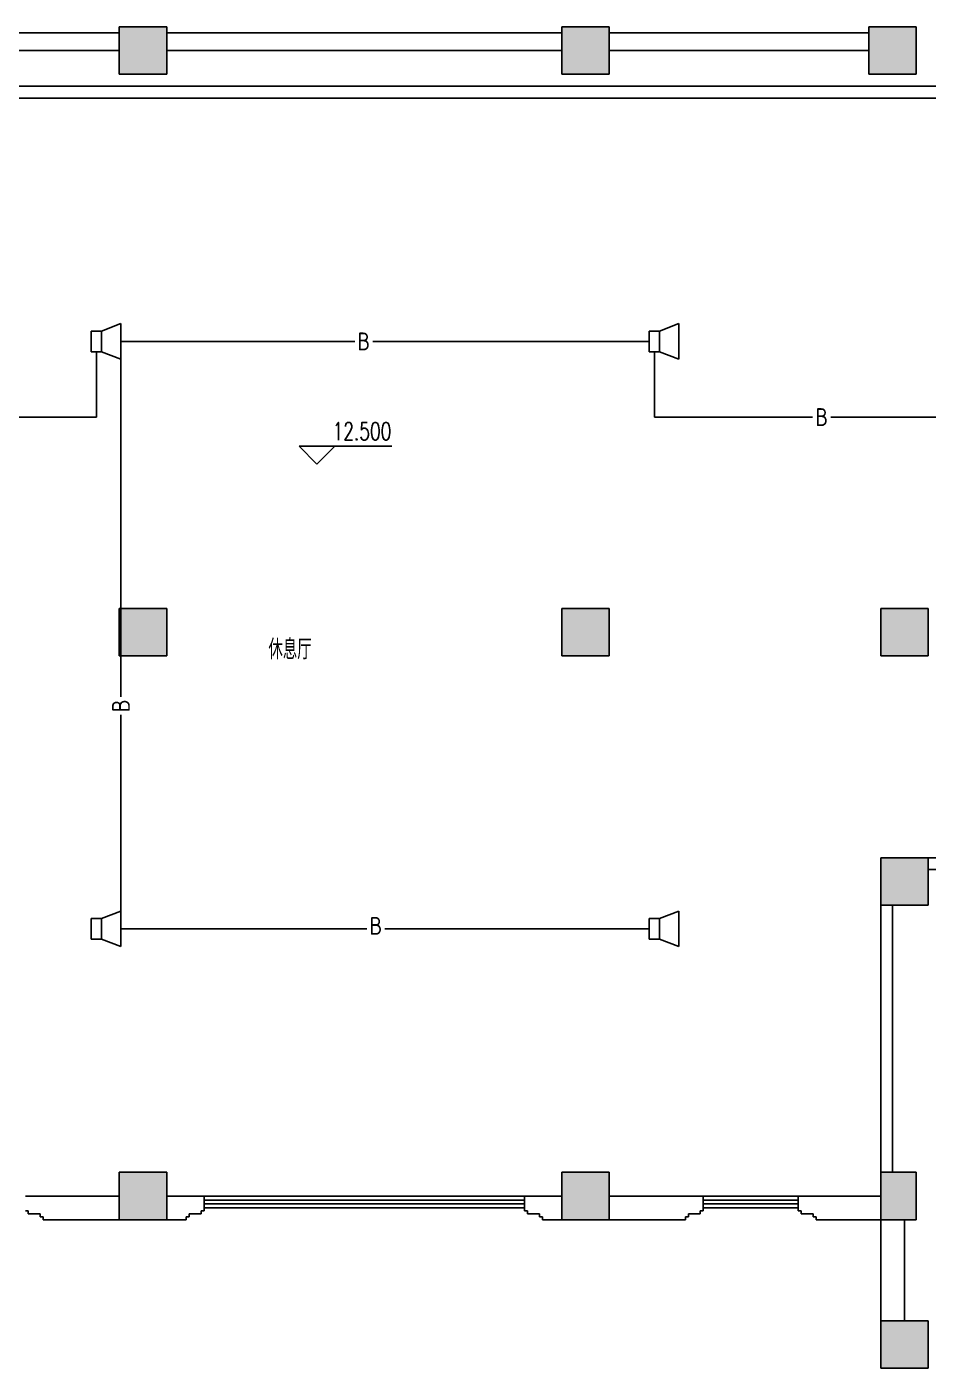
# Model space of a CAD drawing. Extents: x 190999 to 834799, y -200814 to 215286.
# Drawn here: x 787063 to 802249, y -55896 to -33296 of the extents above; entities that cross this region are included whole.
import ezdxf
from ezdxf.enums import TextEntityAlignment as Align

# ---------------------------------------------------------------- set-up
doc = ezdxf.new("R2010")
doc.units = 0
doc.header["$LTSCALE"] = 1000
doc.header["$MEASUREMENT"] = 0
for name, color, linetype in [('00-EQUIP', 3, 'Continuous'), ('00-SIG_TEXT', 7, 'Continuous'), ('00-WIRE-4', 6, 'Continuous'), ('A-墙线', 2, 'Continuous'), ('A-外窗', 145, 'Continuous'), ('COLUMN', 2, 'Continuous'), ('DIM_ELEV', 3, 'Continuous'), ('PUB_HATCH', 250, 'Continuous'), ('PUB_TEXT', 7, 'Continuous'), ('SIG_TEXT', 7, 'Continuous'), ('STAIR', 5, 'Continuous'), ('WIRE-4', 6, 'Continuous'), ('房间名称', 7, 'Continuous'), ('桥架', 1, 'Continuous')]:
    doc.layers.add(name, color=color, linetype=linetype)
doc.styles.add('-GBCBIGGBENOR', font='GBENOR.shx', dxfattribs={"bigfont": 'GBCBIG.shx'})
doc.styles.add('_TCH_DIM', font='SIMPLEX', dxfattribs={"bigfont": 'GBCBIG'})
doc.styles.get("Standard").update_dxf_attribs({"font": 'simhei.ttf'})

# ---------------------------------------------------------------- blocks, each defined once
blk = doc.blocks.new('_LINKPT1')
at = {"color": 0}
blk.add_line((0, 0), (0, 0), dxfattribs=at)
blk = doc.blocks.new('OS28WV87')
for p, q in [((0.35, 0.35), (1, 0.6)), ((1, 0.6), (1, -0.6)), ((0, 0.35), (0, -0.35)), ((0, 0.35), (0.35, 0.35)), ((0.35, 0.35), (0.35, -0.35)), ((0.35, -0.35), (0, -0.35)), ((1, -0.6), (0.35, -0.35))]:
    blk.add_line(p, q)
at = {"xscale": 0.002, "yscale": 0.002, "zscale": 0.002}
for p in [(0, 0), (0.175, 0.35), (1, 0), (0.175, -0.35)]:
    blk.add_blockref('_LINKPT1', p, dxfattribs=at)
at = {"flags": 9}
blk.add_attdef('A', (0, 0), '', height=0.00002, dxfattribs=at)

msp = doc.modelspace()

# ---------------------------------------------------------------- hatches: boundary and pattern name
at = {"layer": 'PUB_HATCH'}
for points in [[(788620.6, -33296.3), (788620.6, -34096.3), (789420.6, -34096.3), (789420.6, -33296.3)], [(796876.5, -33296.3), (796076.5, -33296.3), (796076.5, -34096.3), (796876.5, -34096.3)], [(801248.5, -33296.3), (801248.5, -34096.3), (802048.5, -34096.3), (802048.5, -33296.3)], [(788620.6, -43096.3), (788620.6, -43896.3), (789420.6, -43896.3), (789420.6, -43096.3)], [(796876.5, -43096.3), (796076.5, -43096.3), (796076.5, -43896.3), (796876.5, -43896.3)], [(801448.5, -43896.3), (802248.5, -43896.3), (802248.5, -43096.3), (801448.5, -43096.3)], [(801448.5, -47296.3), (801448.5, -48096.3), (802248.5, -48096.3), (802248.5, -47296.3)], [(789420.6, -52596.3), (788620.6, -52596.3), (788620.6, -53396.3), (789420.6, -53396.3)], [(796076.5, -52596.3), (796076.5, -53396.3), (796876.5, -53396.3), (796876.5, -52596.3)], [(801448.5, -52596.3), (801448.5, -53396.3), (802048.5, -53396.3), (802048.5, -52596.3)], [(801448.5, -55096.3), (801448.5, -55896.3), (802248.5, -55896.3), (802248.5, -55096.3)]]:
    msp.add_hatch(color=256, dxfattribs=at).paths.add_polyline_path(points)

# ---------------------------------------------------------------- linework, layer by layer
at = {"layer": '00-WIRE-4'}
for p, q in [((792586.7, -38596.3), (788648.5, -38596.3)), ((797548.5, -38596.3), (792891.7, -38596.3)), ((788236, -38771.3), (788236, -39871.3)), ((797636, -38771.3), (797636, -39871.3)), ((788236, -39871.3), (785559.1, -39871.3)), ((797636, -39871.3), (800302, -39871.3)), ((800607, -39871.3), (803898.5, -39871.3)), ((792791.6, -48494.1), (788648.5, -48494.1)), ((797548.5, -48494.1), (793096.6, -48494.1))]:
    msp.add_line(p, q, dxfattribs=at)
at = {"layer": 'A-墙线'}
for p, q in [((802248.5, -47296.3), (802548.5, -47296.3)), ((802248.5, -47496.3), (802548.5, -47496.3)), ((801448.5, -48096.3), (801448.5, -52596.3)), ((801648.5, -48096.3), (801648.5, -52596.3)), ((788620.6, -52996.3), (787038.3, -52996.3)), ((789420.6, -52996.3), (790048.5, -52996.3)), ((790048.5, -53246.3), (790048.5, -52996.3)), ((796076.5, -52996.3), (795448.5, -52996.3)), ((795448.5, -53246.3), (795448.5, -52996.3)), ((796876.5, -52996.3), (798458.8, -52996.3)), ((798458.8, -53246.3), (798458.8, -52996.3)), ((800058.8, -52996.3), (801448.5, -52996.3)), ((800058.8, -53246.3), (800058.8, -52996.3)), ((787088.3, -53246.3), (787038.3, -53246.3)), ((787088.3, -53296.3), (787088.3, -53246.3)), ((787288.3, -53296.3), (787088.3, -53296.3)), ((787288.3, -53346.3), (787288.3, -53296.3)), ((789798.5, -53346.3), (789798.5, -53296.3)), ((789798.5, -53296.3), (789998.5, -53296.3)), ((789998.5, -53246.3), (790048.5, -53246.3)), ((789998.5, -53296.3), (789998.5, -53246.3)), ((795498.5, -53246.3), (795448.5, -53246.3)), ((795498.5, -53296.3), (795498.5, -53246.3)), ((795698.5, -53296.3), (795498.5, -53296.3)), ((795698.5, -53346.3), (795698.5, -53296.3)), ((798208.8, -53346.3), (798208.8, -53296.3)), ((798208.8, -53296.3), (798408.8, -53296.3)), ((798408.8, -53246.3), (798458.8, -53246.3)), ((798408.8, -53296.3), (798408.8, -53246.3)), ((800108.8, -53246.3), (800058.8, -53246.3)), ((800108.8, -53296.3), (800108.8, -53246.3)), ((800308.8, -53296.3), (800108.8, -53296.3)), ((800308.8, -53346.3), (800308.8, -53296.3)), ((787338.3, -53346.3), (787288.3, -53346.3)), ((787338.3, -53396.3), (787338.3, -53346.3)), ((788620.6, -53396.3), (787338.3, -53396.3)), ((789420.6, -53396.3), (789748.5, -53396.3)), ((789748.5, -53396.3), (789748.5, -53346.3)), ((789748.5, -53346.3), (789798.5, -53346.3)), ((795748.5, -53346.3), (795698.5, -53346.3)), ((795748.5, -53396.3), (795748.5, -53346.3)), ((796076.5, -53396.3), (795748.5, -53396.3)), ((796876.5, -53396.3), (798158.8, -53396.3)), ((798158.8, -53396.3), (798158.8, -53346.3)), ((798158.8, -53346.3), (798208.8, -53346.3)), ((800358.8, -53346.3), (800308.8, -53346.3)), ((800358.8, -53396.3), (800358.8, -53346.3)), ((800358.8, -53396.3), (801448.5, -53396.3)), ((801448.5, -53396.3), (801448.5, -55096.3)), ((801848.5, -53396.3), (801848.5, -55096.3))]:
    msp.add_line(p, q, dxfattribs=at)
at = {"layer": 'A-外窗'}
for p, q in [((790048.5, -52996.3), (795448.5, -52996.3)), ((790048.5, -53066.3), (795448.5, -53066.3)), ((798458.8, -52996.3), (800058.8, -52996.3)), ((798458.8, -53066.3), (800058.8, -53066.3)), ((790048.5, -53126.3), (795448.5, -53126.3)), ((790048.5, -53196.3), (795448.5, -53196.3)), ((798458.8, -53126.3), (800058.8, -53126.3)), ((798458.8, -53196.3), (800058.8, -53196.3))]:
    msp.add_line(p, q, dxfattribs=at)
at = {"layer": 'COLUMN'}
for p, q in [((788620.6, -33296.3), (788620.6, -34096.3)), ((789420.6, -33296.3), (788620.6, -33296.3)), ((789420.6, -34096.3), (789420.6, -33296.3)), ((796876.5, -33296.3), (796076.5, -33296.3)), ((796076.5, -33296.3), (796076.5, -34096.3)), ((796876.5, -34096.3), (796876.5, -33296.3)), ((801248.5, -33296.3), (801248.5, -34096.3)), ((802048.5, -33296.3), (801248.5, -33296.3)), ((802048.5, -34096.3), (802048.5, -33296.3)), ((788620.6, -34096.3), (789420.6, -34096.3)), ((796076.5, -34096.3), (796876.5, -34096.3)), ((801248.5, -34096.3), (802048.5, -34096.3)), ((788620.6, -43096.3), (788620.6, -43896.3)), ((789420.6, -43096.3), (788620.6, -43096.3)), ((789420.6, -43896.3), (789420.6, -43096.3)), ((796876.5, -43096.3), (796076.5, -43096.3)), ((796076.5, -43096.3), (796076.5, -43896.3)), ((796876.5, -43896.3), (796876.5, -43096.3)), ((802248.5, -43096.3), (801448.5, -43096.3)), ((801448.5, -43096.3), (801448.5, -43896.3)), ((802248.5, -43896.3), (802248.5, -43096.3)), ((788620.6, -43896.3), (789420.6, -43896.3)), ((796076.5, -43896.3), (796876.5, -43896.3)), ((801448.5, -43896.3), (802248.5, -43896.3)), ((801448.5, -47296.3), (801448.5, -48096.3)), ((802248.5, -47296.3), (801448.5, -47296.3)), ((802248.5, -48096.3), (802248.5, -47296.3)), ((801448.5, -48096.3), (802248.5, -48096.3)), ((789420.6, -52596.3), (788620.6, -52596.3)), ((788620.6, -52596.3), (788620.6, -53396.3)), ((789420.6, -53396.3), (789420.6, -52596.3)), ((796076.5, -52596.3), (796076.5, -53396.3)), ((796876.5, -52596.3), (796076.5, -52596.3)), ((796876.5, -53396.3), (796876.5, -52596.3)), ((801448.5, -52596.3), (801448.5, -53396.3)), ((802048.5, -52596.3), (801448.5, -52596.3)), ((802048.5, -53396.3), (802048.5, -52596.3)), ((788620.6, -53396.3), (789420.6, -53396.3)), ((796076.5, -53396.3), (796876.5, -53396.3)), ((801448.5, -53396.3), (802048.5, -53396.3)), ((801448.5, -55096.3), (801448.5, -55896.3)), ((802248.5, -55096.3), (801448.5, -55096.3)), ((802248.5, -55896.3), (802248.5, -55096.3)), ((801448.5, -55896.3), (802248.5, -55896.3))]:
    msp.add_line(p, q, dxfattribs=at)
at = {"layer": 'DIM_ELEV'}
for p, q in [((791949.6, -40663.8), (791649.6, -40363.8)), ((791649.6, -40363.8), (793214.6, -40363.8)), ((791949.6, -40663.8), (792249.6, -40363.8))]:
    msp.add_line(p, q, dxfattribs=at)
at = {"layer": 'STAIR'}
for p, q in [((788620.6, -33396.3), (784248.5, -33396.3)), ((796076.5, -33396.3), (789420.6, -33396.3)), ((796876.5, -33396.3), (801248.5, -33396.3)), ((788620.6, -33696.3), (784248.5, -33696.3)), ((796076.5, -33696.3), (789420.6, -33696.3)), ((796876.5, -33696.3), (801248.5, -33696.3))]:
    msp.add_line(p, q, dxfattribs=at)
at = {"layer": 'WIRE-4'}
for p, q in [((788648.5, -38896.3), (788648.5, -44583.5)), ((788648.5, -44888.5), (788648.5, -48194.1))]:
    msp.add_line(p, q, dxfattribs=at)
at = {"layer": '桥架'}
for p, q in [((783048.5, -34296.3), (802448.5, -34296.3)), ((783048.5, -34496.3), (802448.5, -34496.3))]:
    msp.add_line(p, q, dxfattribs=at)

# ---------------------------------------------------------------- block references
at = {"layer": '00-EQUIP', "xscale": 500, "yscale": 500, "zscale": 500}
for p in [(788148.5, -38596.3), (797548.5, -38596.3), (788148.5, -48494.1), (797548.5, -48494.1)]:
    msp.add_blockref('OS28WV87', p, dxfattribs=at)

# ---------------------------------------------------------------- texts
at = {"layer": '00-SIG_TEXT', "style": '-GBCBIGGBENOR'}
for p in [(792739.2, -38596.3), (800454.5, -39871.3), (792944.1, -48444.1)]:
    msp.add_text('B', height=300, dxfattribs=at).set_placement(p, align=Align.MIDDLE_CENTER)
at = {"layer": 'PUB_TEXT', "style": '_TCH_DIM', "width": 0.705882}
msp.add_text('12.500', height=297.5, dxfattribs=at).set_placement((792214.6, -40258.9))
at = {"layer": 'SIG_TEXT', "style": '-GBCBIGGBENOR'}
msp.add_text('B', height=300, rotation=90, dxfattribs=at).set_placement((788648.5, -44736), align=Align.MIDDLE_CENTER)
at = {"layer": '房间名称', "style": '_TCH_DIM'}
msp.add_text('休息厅', height=337.59, dxfattribs=at).set_placement((791133.8, -43953.8))

doc.saveas('drawing.dxf')
